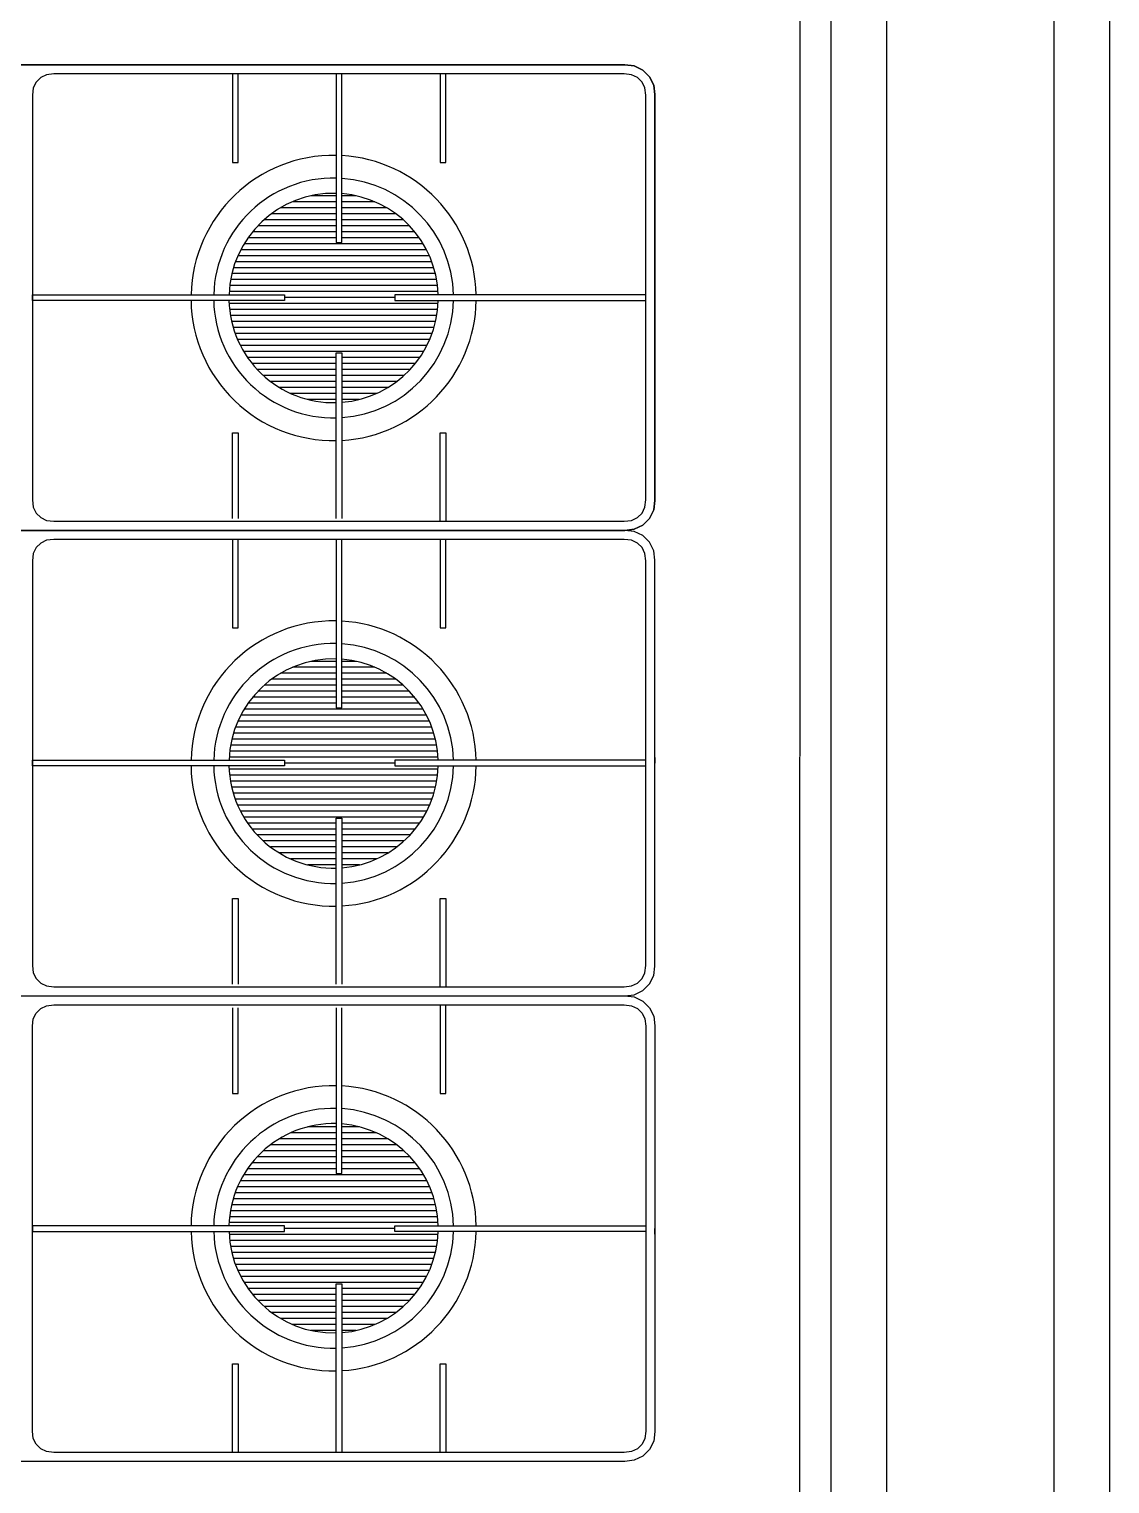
# Model space of a CAD drawing. Header units: millimetres. Extents: x 919107448 to 1838457809, y 576475876 to 1049404419.
# Drawn here: x 919228232.3 to 919228290.4, y 576496786.8 to 576496865 of the extents above; entities that cross this region are included whole.
import ezdxf

# ---------------------------------------------------------------- set-up
doc = ezdxf.new("R2010")
doc.units = ezdxf.units.MM
doc.layers.add('Arquitetura', color=253, linetype='Continuous')

# ---------------------------------------------------------------- blocks, each defined once
blk = doc.blocks.new('forno')
at = {"layer": 'Arquitetura'}
for p, q in [((919229653.8887, 576496828.57336, -0.029), (919229653.8887, 576496829.11256, -0.029)), ((919229654.13552, 576496829.11256, -0.029), (919229654.13552, 576496828.57336, -0.029)), ((919229654.13552, 576496829.11256, -0.029), (919229654.13552, 576496828.57336, -0.029)), ((919229654.13552, 576496829.11256, -0.029), (919229654.13552, 576496828.57336, -0.029)), ((919229654.38235, 576496828.57336, -0.029), (919229654.38235, 576496829.11256, -0.029)), ((919229654.38235, 576496828.57336, -0.029), (919229654.38235, 576496829.11256, -0.029)), ((919229654.38235, 576496829.11256, -0.029), (919229654.38235, 576496828.57336, -0.029)), ((919229654.38235, 576496828.57336, -0.029), (919229654.38235, 576496829.11256, -0.029)), ((919229654.62918, 576496829.11256, -0.029), (919229654.62918, 576496828.57336, -0.029)), ((919229654.62918, 576496828.57336, -0.029), (919229654.62918, 576496829.11256, -0.029)), ((919229653.89396, 576496828.87983, -0.029), (919229653.89545, 576496828.88292, -0.029)), ((919229653.89545, 576496828.88292, -0.029), (919229653.89786, 576496828.88537, -0.029)), ((919229653.89786, 576496828.88537, -0.029), (919229653.90093, 576496828.8869, -0.029)), ((919229653.90093, 576496828.8869, -0.029), (919229653.90481, 576496828.88741, -0.029)), ((919229653.90481, 576496828.88741, -0.029), (919229654.11941, 576496828.88741, -0.029)), ((919229653.90481, 576496828.88741, -0.029), (919229654.11941, 576496828.88741, -0.029)), ((919229654.01361, 576496828.88741), (919229654.01061, 576496828.88741)), ((919229654.01061, 576496828.88741), (919229654.01061, 576496828.75378)), ((919229654.01361, 576496828.75378), (919229654.01361, 576496828.88741)), ((919229654.11941, 576496828.88741, -0.029), (919229654.12329, 576496828.8869, -0.029)), ((919229654.12329, 576496828.8869, -0.029), (919229654.12636, 576496828.88537, -0.029)), ((919229654.12636, 576496828.88537, -0.029), (919229654.12877, 576496828.88292, -0.029)), ((919229654.12877, 576496828.88292, -0.029), (919229654.13026, 576496828.87983, -0.029)), ((919229654.14228, 576496828.88292, -0.029), (919229654.14079, 576496828.87983, -0.029)), ((919229654.14469, 576496828.88537, -0.029), (919229654.14228, 576496828.88292, -0.029)), ((919229654.14776, 576496828.8869, -0.029), (919229654.14469, 576496828.88537, -0.029)), ((919229654.15164, 576496828.88741, -0.029), (919229654.14776, 576496828.8869, -0.029)), ((919229654.36624, 576496828.88741, -0.029), (919229654.15164, 576496828.88741, -0.029)), ((919229654.36624, 576496828.88741, -0.029), (919229654.15164, 576496828.88741, -0.029)), ((919229654.25744, 576496828.75378), (919229654.25744, 576496828.88741)), ((919229654.25744, 576496828.88741), (919229654.26044, 576496828.88741)), ((919229654.26044, 576496828.88741), (919229654.26044, 576496828.75378)), ((919229654.37012, 576496828.8869, -0.029), (919229654.36624, 576496828.88741, -0.029)), ((919229654.37319, 576496828.88537, -0.029), (919229654.37012, 576496828.8869, -0.029)), ((919229654.3756, 576496828.88292, -0.029), (919229654.37319, 576496828.88537, -0.029)), ((919229654.37709, 576496828.87983, -0.029), (919229654.3756, 576496828.88292, -0.029)), ((919229654.38911, 576496828.88292, -0.029), (919229654.38762, 576496828.87983, -0.029)), ((919229654.39152, 576496828.88537, -0.029), (919229654.38911, 576496828.88292, -0.029)), ((919229654.39459, 576496828.8869, -0.029), (919229654.39152, 576496828.88537, -0.029)), ((919229654.39847, 576496828.88741, -0.029), (919229654.39459, 576496828.8869, -0.029)), ((919229654.61307, 576496828.88741, -0.029), (919229654.39847, 576496828.88741, -0.029)), ((919229654.61307, 576496828.88741, -0.029), (919229654.39847, 576496828.88741, -0.029)), ((919229654.50427, 576496828.75378), (919229654.50427, 576496828.88741)), ((919229654.50427, 576496828.88741), (919229654.50727, 576496828.88741)), ((919229654.50727, 576496828.88741), (919229654.50727, 576496828.75378)), ((919229654.61695, 576496828.8869, -0.029), (919229654.61307, 576496828.88741, -0.029)), ((919229654.62002, 576496828.88537, -0.029), (919229654.61695, 576496828.8869, -0.029)), ((919229654.62243, 576496828.88292, -0.029), (919229654.62002, 576496828.88537, -0.029)), ((919229654.62392, 576496828.87983, -0.029), (919229654.62243, 576496828.88292, -0.029)), ((919229653.8935, 576496828.87593, -0.029), (919229653.89396, 576496828.87983, -0.029)), ((919229653.8935, 576496828.57364, -0.029), (919229653.8935, 576496828.87593, -0.029)), ((919229653.8935, 576496828.57364, -0.029), (919229653.8935, 576496828.87593, -0.029)), ((919229654.13026, 576496828.87983, -0.029), (919229654.13073, 576496828.87593, -0.029)), ((919229654.13073, 576496828.87593, -0.029), (919229654.13073, 576496828.57364, -0.029)), ((919229654.13073, 576496828.87593, -0.029), (919229654.13073, 576496828.57364, -0.029)), ((919229654.14079, 576496828.87983, -0.029), (919229654.14033, 576496828.87593, -0.029)), ((919229654.14033, 576496828.87593, -0.029), (919229654.14033, 576496828.57364, -0.029)), ((919229654.14033, 576496828.87593, -0.029), (919229654.14033, 576496828.57364, -0.029)), ((919229654.37755, 576496828.87593, -0.029), (919229654.37709, 576496828.87983, -0.029)), ((919229654.37755, 576496828.57364, -0.029), (919229654.37755, 576496828.87593, -0.029)), ((919229654.37755, 576496828.57364, -0.029), (919229654.37755, 576496828.87593, -0.029)), ((919229654.38762, 576496828.87983, -0.029), (919229654.38715, 576496828.87593, -0.029)), ((919229654.38715, 576496828.87593, -0.029), (919229654.38715, 576496828.57364, -0.029)), ((919229654.38715, 576496828.87593, -0.029), (919229654.38715, 576496828.57364, -0.029)), ((919229654.62438, 576496828.87593, -0.029), (919229654.62392, 576496828.87983, -0.029)), ((919229654.62438, 576496828.57364, -0.029), (919229654.62438, 576496828.87593, -0.029)), ((919229654.62438, 576496828.57364, -0.029), (919229654.62438, 576496828.87593, -0.029)), ((919229653.8935, 576496828.78128, -0.029), (919229653.94039, 576496828.78128, -0.029)), ((919229653.94039, 576496828.77828, -0.029), (919229653.8935, 576496828.77828, -0.029)), ((919229653.94039, 576496828.78128, -0.029), (919229653.94039, 576496828.77828, -0.029)), ((919229654.12923, 576496828.78128, -0.029), (919229654.08381, 576496828.78128, -0.029)), ((919229654.08381, 576496828.78128, -0.029), (919229654.08381, 576496828.77828, -0.029)), ((919229654.08381, 576496828.77828, -0.029), (919229654.12923, 576496828.77828, -0.029)), ((919229654.14183, 576496828.78128, -0.029), (919229654.18724, 576496828.78128, -0.029)), ((919229654.18724, 576496828.77828, -0.029), (919229654.14183, 576496828.77828, -0.029)), ((919229654.18724, 576496828.78128, -0.029), (919229654.18724, 576496828.77828, -0.029)), ((919229654.37755, 576496828.78128, -0.029), (919229654.33066, 576496828.78128, -0.029)), ((919229654.33066, 576496828.78128, -0.029), (919229654.33066, 576496828.77828, -0.029)), ((919229654.33066, 576496828.77828, -0.029), (919229654.37755, 576496828.77828, -0.029)), ((919229654.38865, 576496828.78128, -0.029), (919229654.43407, 576496828.78128, -0.029)), ((919229654.43407, 576496828.77828, -0.029), (919229654.38865, 576496828.77828, -0.029)), ((919229654.43407, 576496828.78128, -0.029), (919229654.43407, 576496828.77828, -0.029)), ((919229654.62438, 576496828.78128, -0.029), (919229654.57749, 576496828.78128, -0.029)), ((919229654.57749, 576496828.78128, -0.029), (919229654.57749, 576496828.77828, -0.029)), ((919229654.57749, 576496828.77828, -0.029), (919229654.62438, 576496828.77828, -0.029)), ((919229654.01061, 576496828.75378), (919229654.01361, 576496828.75378)), ((919229654.26044, 576496828.75378), (919229654.25744, 576496828.75378)), ((919229654.50727, 576496828.75378), (919229654.50427, 576496828.75378)), ((919229653.8935, 576496828.72628, -0.029), (919229653.98287, 576496828.72628, -0.029)), ((919229653.98287, 576496828.72328, -0.029), (919229653.8935, 576496828.72328, -0.029)), ((919229653.98287, 576496828.72628, -0.029), (919229653.98287, 576496828.72328, -0.029)), ((919229654.12923, 576496828.72628, -0.029), (919229654.04135, 576496828.72628, -0.029)), ((919229654.04135, 576496828.72628, -0.029), (919229654.04135, 576496828.72328, -0.029)), ((919229654.04135, 576496828.72328, -0.029), (919229654.12923, 576496828.72328, -0.029)), ((919229654.14183, 576496828.72628, -0.029), (919229654.2297, 576496828.72628, -0.029)), ((919229654.2297, 576496828.72328, -0.029), (919229654.14183, 576496828.72328, -0.029)), ((919229654.2297, 576496828.72628, -0.029), (919229654.2297, 576496828.72328, -0.029)), ((919229654.37755, 576496828.72628, -0.029), (919229654.28818, 576496828.72628, -0.029)), ((919229654.28818, 576496828.72628, -0.029), (919229654.28818, 576496828.72328, -0.029)), ((919229654.28818, 576496828.72328, -0.029), (919229654.37755, 576496828.72328, -0.029)), ((919229654.38865, 576496828.72628, -0.029), (919229654.47653, 576496828.72628, -0.029)), ((919229654.47653, 576496828.72328, -0.029), (919229654.38865, 576496828.72328, -0.029)), ((919229654.47653, 576496828.72628, -0.029), (919229654.47653, 576496828.72328, -0.029)), ((919229654.62438, 576496828.72628, -0.029), (919229654.53501, 576496828.72628, -0.029)), ((919229654.53501, 576496828.72628, -0.029), (919229654.53501, 576496828.72328, -0.029)), ((919229654.53501, 576496828.72328, -0.029), (919229654.62438, 576496828.72328, -0.029)), ((919229654.01061, 576496828.56216, -0.022), (919229654.01061, 576496828.69529, -0.022)), ((919229654.01061, 576496828.69529, -0.022), (919229654.01361, 576496828.69529, -0.022)), ((919229654.01361, 576496828.69529, -0.022), (919229654.01361, 576496828.56216, -0.022)), ((919229654.26044, 576496828.69529, -0.022), (919229654.25744, 576496828.69529, -0.022)), ((919229654.25744, 576496828.69529, -0.022), (919229654.25744, 576496828.56216, -0.022)), ((919229654.26044, 576496828.56216, -0.022), (919229654.26044, 576496828.69529, -0.022)), ((919229654.50727, 576496828.69529, -0.022), (919229654.50427, 576496828.69529, -0.022)), ((919229654.50427, 576496828.69529, -0.022), (919229654.50427, 576496828.56216, -0.022)), ((919229654.50727, 576496828.56216, -0.022), (919229654.50727, 576496828.69529, -0.022)), ((919229653.8935, 576496828.67128, -0.029), (919229653.94039, 576496828.67128, -0.029)), ((919229653.94039, 576496828.66828, -0.029), (919229653.8935, 576496828.66828, -0.029)), ((919229653.94039, 576496828.67128, -0.029), (919229653.94039, 576496828.66828, -0.029)), ((919229654.13073, 576496828.67128, -0.029), (919229654.08381, 576496828.67128, -0.029)), ((919229654.08381, 576496828.67128, -0.029), (919229654.08381, 576496828.66828, -0.029)), ((919229654.08381, 576496828.66828, -0.029), (919229654.13073, 576496828.66828, -0.029)), ((919229654.14033, 576496828.67128, -0.029), (919229654.18724, 576496828.67128, -0.029)), ((919229654.18724, 576496828.66828, -0.029), (919229654.14033, 576496828.66828, -0.029)), ((919229654.18724, 576496828.67128, -0.029), (919229654.18724, 576496828.66828, -0.029)), ((919229654.37755, 576496828.67128, -0.029), (919229654.33066, 576496828.67128, -0.029)), ((919229654.33066, 576496828.67128, -0.029), (919229654.33066, 576496828.66828, -0.029)), ((919229654.33066, 576496828.66828, -0.029), (919229654.37755, 576496828.66828, -0.029)), ((919229654.38715, 576496828.67128, -0.029), (919229654.43407, 576496828.67128, -0.029)), ((919229654.43407, 576496828.66828, -0.029), (919229654.38715, 576496828.66828, -0.029)), ((919229654.43407, 576496828.67128, -0.029), (919229654.43407, 576496828.66828, -0.029)), ((919229654.62438, 576496828.67128, -0.029), (919229654.57749, 576496828.67128, -0.029)), ((919229654.57749, 576496828.67128, -0.029), (919229654.57749, 576496828.66828, -0.029)), ((919229654.57749, 576496828.66828, -0.029), (919229654.62438, 576496828.66828, -0.029)), ((919229653.88929, 576496828.56837, -0.029), (919229653.8887, 576496828.57336, -0.029)), ((919229653.89148, 576496828.56384, -0.029), (919229653.88929, 576496828.56837, -0.029)), ((919229653.89396, 576496828.56973, -0.029), (919229653.8935, 576496828.57364, -0.029)), ((919229653.89396, 576496828.56973, -0.029), (919229653.8935, 576496828.57364, -0.029)), ((919229653.89545, 576496828.56664, -0.029), (919229653.89396, 576496828.56973, -0.029)), ((919229653.89545, 576496828.56664, -0.029), (919229653.89396, 576496828.56973, -0.029)), ((919229653.89786, 576496828.5642, -0.029), (919229653.89545, 576496828.56664, -0.029)), ((919229653.89786, 576496828.5642, -0.029), (919229653.89545, 576496828.56664, -0.029)), ((919229654.12877, 576496828.56664, -0.029), (919229654.12636, 576496828.5642, -0.029)), ((919229654.12877, 576496828.56664, -0.029), (919229654.12636, 576496828.5642, -0.029)), ((919229654.13026, 576496828.56973, -0.029), (919229654.12877, 576496828.56664, -0.029)), ((919229654.13026, 576496828.56973, -0.029), (919229654.12877, 576496828.56664, -0.029)), ((919229654.13073, 576496828.57364, -0.029), (919229654.13026, 576496828.56973, -0.029)), ((919229654.13073, 576496828.57364, -0.029), (919229654.13026, 576496828.56973, -0.029)), ((919229654.13494, 576496828.56837, -0.029), (919229654.13275, 576496828.56384, -0.029)), ((919229654.13552, 576496828.57336, -0.029), (919229654.13494, 576496828.56837, -0.029)), ((919229654.13552, 576496828.57336, -0.029), (919229654.13612, 576496828.56837, -0.029)), ((919229654.13552, 576496828.57336, -0.029), (919229654.13612, 576496828.56837, -0.029)), ((919229654.13612, 576496828.56837, -0.029), (919229654.13831, 576496828.56384, -0.029)), ((919229654.13612, 576496828.56837, -0.029), (919229654.13831, 576496828.56384, -0.029)), ((919229654.14033, 576496828.57364, -0.029), (919229654.14079, 576496828.56973, -0.029)), ((919229654.14033, 576496828.57364, -0.029), (919229654.14079, 576496828.56973, -0.029)), ((919229654.14079, 576496828.56973, -0.029), (919229654.14228, 576496828.56664, -0.029)), ((919229654.14079, 576496828.56973, -0.029), (919229654.14228, 576496828.56664, -0.029)), ((919229654.14228, 576496828.56664, -0.029), (919229654.14469, 576496828.5642, -0.029)), ((919229654.14228, 576496828.56664, -0.029), (919229654.14469, 576496828.5642, -0.029)), ((919229654.37319, 576496828.5642, -0.029), (919229654.3756, 576496828.56664, -0.029)), ((919229654.37319, 576496828.5642, -0.029), (919229654.3756, 576496828.56664, -0.029)), ((919229654.3756, 576496828.56664, -0.029), (919229654.37709, 576496828.56973, -0.029)), ((919229654.3756, 576496828.56664, -0.029), (919229654.37709, 576496828.56973, -0.029)), ((919229654.37709, 576496828.56973, -0.029), (919229654.37755, 576496828.57364, -0.029)), ((919229654.37709, 576496828.56973, -0.029), (919229654.37755, 576496828.57364, -0.029)), ((919229654.37957, 576496828.56384, -0.029), (919229654.38176, 576496828.56837, -0.029)), ((919229654.37957, 576496828.56384, -0.029), (919229654.38176, 576496828.56837, -0.029)), ((919229654.38176, 576496828.56837, -0.029), (919229654.38235, 576496828.57336, -0.029)), ((919229654.38176, 576496828.56837, -0.029), (919229654.38235, 576496828.57336, -0.029)), ((919229654.38294, 576496828.56837, -0.029), (919229654.38235, 576496828.57336, -0.029)), ((919229654.38235, 576496828.57336, -0.029), (919229654.38294, 576496828.56837, -0.029)), ((919229654.38513, 576496828.56384, -0.029), (919229654.38294, 576496828.56837, -0.029)), ((919229654.38294, 576496828.56837, -0.029), (919229654.38513, 576496828.56384, -0.029)), ((919229654.38715, 576496828.57364, -0.029), (919229654.38762, 576496828.56973, -0.029)), ((919229654.38715, 576496828.57364, -0.029), (919229654.38762, 576496828.56973, -0.029)), ((919229654.38762, 576496828.56973, -0.029), (919229654.38911, 576496828.56664, -0.029)), ((919229654.38762, 576496828.56973, -0.029), (919229654.38911, 576496828.56664, -0.029)), ((919229654.38911, 576496828.56664, -0.029), (919229654.39152, 576496828.5642, -0.029)), ((919229654.38911, 576496828.56664, -0.029), (919229654.39152, 576496828.5642, -0.029)), ((919229654.62002, 576496828.5642, -0.029), (919229654.62243, 576496828.56664, -0.029)), ((919229654.62002, 576496828.5642, -0.029), (919229654.62243, 576496828.56664, -0.029)), ((919229654.62243, 576496828.56664, -0.029), (919229654.62392, 576496828.56973, -0.029)), ((919229654.62243, 576496828.56664, -0.029), (919229654.62392, 576496828.56973, -0.029)), ((919229654.62392, 576496828.56973, -0.029), (919229654.62438, 576496828.57364, -0.029)), ((919229654.62392, 576496828.56973, -0.029), (919229654.62438, 576496828.57364, -0.029)), ((919229654.62859, 576496828.56837, -0.029), (919229654.6264, 576496828.56384, -0.029)), ((919229654.6264, 576496828.56384, -0.029), (919229654.62859, 576496828.56837, -0.029)), ((919229654.62918, 576496828.57336, -0.029), (919229654.62859, 576496828.56837, -0.029)), ((919229654.62859, 576496828.56837, -0.029), (919229654.62918, 576496828.57336, -0.029)), ((919229653.89501, 576496828.56026, -0.029), (919229653.89148, 576496828.56384, -0.029)), ((919229653.89951, 576496828.55802, -0.029), (919229653.89501, 576496828.56026, -0.029)), ((919229653.90093, 576496828.56267, -0.029), (919229653.89786, 576496828.5642, -0.029)), ((919229653.90093, 576496828.56267, -0.029), (919229653.89786, 576496828.5642, -0.029)), ((919229653.90481, 576496828.56216, -0.029), (919229653.90093, 576496828.56267, -0.029)), ((919229653.90481, 576496828.56216, -0.029), (919229653.90093, 576496828.56267, -0.029)), ((919229654.01041, 576496828.56216, -0.029), (919229653.90481, 576496828.56216, -0.029)), ((919229654.01041, 576496828.56216, -0.029), (919229653.90481, 576496828.56216, -0.029)), ((919229654.11941, 576496828.56216, -0.029), (919229654.01041, 576496828.56216, -0.029)), ((919229654.11941, 576496828.56216, -0.029), (919229654.01041, 576496828.56216, -0.029)), ((919229654.12329, 576496828.56267, -0.029), (919229654.11941, 576496828.56216, -0.029)), ((919229654.12329, 576496828.56267, -0.029), (919229654.11941, 576496828.56216, -0.029)), ((919229654.12636, 576496828.5642, -0.029), (919229654.12329, 576496828.56267, -0.029)), ((919229654.12636, 576496828.5642, -0.029), (919229654.12329, 576496828.56267, -0.029)), ((919229654.12922, 576496828.56026, -0.029), (919229654.12472, 576496828.55802, -0.029)), ((919229654.13275, 576496828.56384, -0.029), (919229654.12922, 576496828.56026, -0.029)), ((919229654.13831, 576496828.56384, -0.029), (919229654.14184, 576496828.56026, -0.029)), ((919229654.13831, 576496828.56384, -0.029), (919229654.14184, 576496828.56026, -0.029)), ((919229654.14184, 576496828.56026, -0.029), (919229654.14634, 576496828.55802, -0.029)), ((919229654.14184, 576496828.56026, -0.029), (919229654.14634, 576496828.55802, -0.029)), ((919229654.14469, 576496828.5642, -0.029), (919229654.14776, 576496828.56267, -0.029)), ((919229654.14469, 576496828.5642, -0.029), (919229654.14776, 576496828.56267, -0.029)), ((919229654.14776, 576496828.56267, -0.029), (919229654.15164, 576496828.56216, -0.029)), ((919229654.14776, 576496828.56267, -0.029), (919229654.15164, 576496828.56216, -0.029)), ((919229654.15164, 576496828.56216, -0.029), (919229654.26064, 576496828.56216, -0.029)), ((919229654.15164, 576496828.56216, -0.029), (919229654.26064, 576496828.56216, -0.029)), ((919229654.26064, 576496828.56216, -0.029), (919229654.36624, 576496828.56216, -0.029)), ((919229654.26064, 576496828.56216, -0.029), (919229654.36624, 576496828.56216, -0.029)), ((919229654.36624, 576496828.56216, -0.029), (919229654.37012, 576496828.56267, -0.029)), ((919229654.36624, 576496828.56216, -0.029), (919229654.37012, 576496828.56267, -0.029)), ((919229654.37012, 576496828.56267, -0.029), (919229654.37319, 576496828.5642, -0.029)), ((919229654.37012, 576496828.56267, -0.029), (919229654.37319, 576496828.5642, -0.029)), ((919229654.37154, 576496828.55802, -0.029), (919229654.37604, 576496828.56026, -0.029)), ((919229654.37154, 576496828.55802, -0.029), (919229654.37604, 576496828.56026, -0.029)), ((919229654.37604, 576496828.56026, -0.029), (919229654.37957, 576496828.56384, -0.029)), ((919229654.37604, 576496828.56026, -0.029), (919229654.37957, 576496828.56384, -0.029)), ((919229654.38866, 576496828.56026, -0.029), (919229654.38513, 576496828.56384, -0.029)), ((919229654.38513, 576496828.56384, -0.029), (919229654.38866, 576496828.56026, -0.029)), ((919229654.39316, 576496828.55802, -0.029), (919229654.38866, 576496828.56026, -0.029)), ((919229654.38866, 576496828.56026, -0.029), (919229654.39316, 576496828.55802, -0.029)), ((919229654.39152, 576496828.5642, -0.029), (919229654.39459, 576496828.56267, -0.029)), ((919229654.39152, 576496828.5642, -0.029), (919229654.39459, 576496828.56267, -0.029)), ((919229654.39459, 576496828.56267, -0.029), (919229654.39847, 576496828.56216, -0.029)), ((919229654.39459, 576496828.56267, -0.029), (919229654.39847, 576496828.56216, -0.029)), ((919229654.39847, 576496828.56216, -0.029), (919229654.50747, 576496828.56216, -0.029)), ((919229654.39847, 576496828.56216, -0.029), (919229654.50747, 576496828.56216, -0.029)), ((919229654.50747, 576496828.56216, -0.029), (919229654.61307, 576496828.56216, -0.029)), ((919229654.50747, 576496828.56216, -0.029), (919229654.61307, 576496828.56216, -0.029)), ((919229654.61307, 576496828.56216, -0.029), (919229654.61695, 576496828.56267, -0.029)), ((919229654.61307, 576496828.56216, -0.029), (919229654.61695, 576496828.56267, -0.029)), ((919229654.61695, 576496828.56267, -0.029), (919229654.62002, 576496828.5642, -0.029)), ((919229654.61695, 576496828.56267, -0.029), (919229654.62002, 576496828.5642, -0.029)), ((919229654.62287, 576496828.56026, -0.029), (919229654.61837, 576496828.55802, -0.029)), ((919229654.61837, 576496828.55802, -0.029), (919229654.62287, 576496828.56026, -0.029)), ((919229654.6264, 576496828.56384, -0.029), (919229654.62287, 576496828.56026, -0.029)), ((919229654.62287, 576496828.56026, -0.029), (919229654.6264, 576496828.56384, -0.029)), ((919229653.9045, 576496828.55736, -0.029), (919229653.89951, 576496828.55802, -0.029)), ((919229654.01041, 576496828.55736, -0.029), (919229653.9045, 576496828.55736, -0.029)), ((919229654.00911, 576496828.55736, -0.022), (919229654.01211, 576496828.55736, -0.022)), ((919229654.11972, 576496828.55736, -0.029), (919229654.01041, 576496828.55736, -0.029)), ((919229654.12472, 576496828.55802, -0.029), (919229654.11972, 576496828.55736, -0.029)), ((919229654.14634, 576496828.55802, -0.029), (919229654.15132, 576496828.55736, -0.029)), ((919229654.14634, 576496828.55802, -0.029), (919229654.15132, 576496828.55736, -0.029)), ((919229654.15132, 576496828.55736, -0.029), (919229654.26064, 576496828.55736, -0.029)), ((919229654.15132, 576496828.55736, -0.029), (919229654.26064, 576496828.55736, -0.029)), ((919229654.26194, 576496828.55736, -0.022), (919229654.25894, 576496828.55736, -0.022)), ((919229654.26194, 576496828.55736, -0.022), (919229654.25894, 576496828.55736, -0.022)), ((919229654.26064, 576496828.55736, -0.029), (919229654.36655, 576496828.55736, -0.029)), ((919229654.26064, 576496828.55736, -0.029), (919229654.36655, 576496828.55736, -0.029)), ((919229654.36655, 576496828.55736, -0.029), (919229654.37154, 576496828.55802, -0.029)), ((919229654.36655, 576496828.55736, -0.029), (919229654.37154, 576496828.55802, -0.029)), ((919229654.39815, 576496828.55736, -0.029), (919229654.39316, 576496828.55802, -0.029)), ((919229654.39316, 576496828.55802, -0.029), (919229654.39815, 576496828.55736, -0.029)), ((919229654.50407, 576496828.55736, -0.029), (919229654.39815, 576496828.55736, -0.029)), ((919229654.39815, 576496828.55736, -0.029), (919229654.50747, 576496828.55736, -0.029)), ((919229654.50277, 576496828.55736, -0.022), (919229654.50577, 576496828.55736, -0.022)), ((919229654.61338, 576496828.55736, -0.029), (919229654.50407, 576496828.55736, -0.029)), ((919229654.50877, 576496828.55736, -0.022), (919229654.50577, 576496828.55736, -0.022)), ((919229654.50747, 576496828.55736, -0.029), (919229654.61338, 576496828.55736, -0.029)), ((919229654.61837, 576496828.55802, -0.029), (919229654.61338, 576496828.55736, -0.029)), ((919229654.61338, 576496828.55736, -0.029), (919229654.61837, 576496828.55802, -0.029)), ((919229655.05258, 576496828.4805), (919229652.6862, 576496828.48103))]:
    blk.add_line(p, q, dxfattribs=at)
at = {"layer": 'Arquitetura', "linetype": 'Continuous'}
for p, q in [((919229654.00576, 576496828.67259, -0.051), (919229654.00576, 576496828.7828, -0.051)), ((919229654.00894, 576496828.6723, -0.051), (919229654.00894, 576496828.78308, -0.051)), ((919229654.01529, 576496828.67228, -0.051), (919229654.01529, 576496828.78311, -0.051)), ((919229654.01846, 576496828.67254, -0.051), (919229654.01846, 576496828.78285, -0.051)), ((919229654.25259, 576496828.67254, -0.051), (919229654.25259, 576496828.78285, -0.051)), ((919229654.25576, 576496828.67228, -0.051), (919229654.25576, 576496828.78311, -0.051)), ((919229654.26212, 576496828.6723, -0.051), (919229654.26212, 576496828.78308, -0.051)), ((919229654.26529, 576496828.67259, -0.051), (919229654.26529, 576496828.7828, -0.051)), ((919229654.49942, 576496828.67254, -0.051), (919229654.49942, 576496828.78285, -0.051)), ((919229654.50259, 576496828.67228, -0.051), (919229654.50259, 576496828.78311, -0.051)), ((919229654.50894, 576496828.6723, -0.051), (919229654.50894, 576496828.78308, -0.051)), ((919229654.51212, 576496828.67259, -0.051), (919229654.51212, 576496828.7828, -0.051)), ((919229653.98354, 576496828.68024, -0.051), (919229653.98354, 576496828.77514, -0.051)), ((919229653.98671, 576496828.67846, -0.051), (919229653.98671, 576496828.77693, -0.051)), ((919229653.98989, 576496828.67693, -0.051), (919229653.98989, 576496828.77845, -0.051)), ((919229653.99306, 576496828.67565, -0.051), (919229653.99306, 576496828.77974, -0.051)), ((919229653.99624, 576496828.67458, -0.051), (919229653.99624, 576496828.78081, -0.051)), ((919229653.99941, 576496828.67372, -0.051), (919229653.99941, 576496828.78167, -0.051)), ((919229654.00259, 576496828.67306, -0.051), (919229654.00259, 576496828.78233, -0.051)), ((919229654.02164, 576496828.67299, -0.051), (919229654.02164, 576496828.7824, -0.051)), ((919229654.02481, 576496828.67363, -0.051), (919229654.02481, 576496828.78176, -0.051)), ((919229654.02799, 576496828.67446, -0.051), (919229654.02799, 576496828.78093, -0.051)), ((919229654.03116, 576496828.6755, -0.051), (919229654.03116, 576496828.77989, -0.051)), ((919229654.03434, 576496828.67676, -0.051), (919229654.03434, 576496828.77863, -0.051)), ((919229654.03751, 576496828.67825, -0.051), (919229654.03751, 576496828.77714, -0.051)), ((919229654.04069, 576496828.68, -0.051), (919229654.04069, 576496828.77538, -0.051)), ((919229654.23037, 576496828.68, -0.051), (919229654.23037, 576496828.77538, -0.051)), ((919229654.23354, 576496828.67825, -0.051), (919229654.23354, 576496828.77714, -0.051)), ((919229654.23671, 576496828.67676, -0.051), (919229654.23671, 576496828.77863, -0.051)), ((919229654.23989, 576496828.6755, -0.051), (919229654.23989, 576496828.77989, -0.051)), ((919229654.24306, 576496828.67446, -0.051), (919229654.24306, 576496828.78093, -0.051)), ((919229654.24624, 576496828.67363, -0.051), (919229654.24624, 576496828.78176, -0.051)), ((919229654.24942, 576496828.67299, -0.051), (919229654.24942, 576496828.7824, -0.051)), ((919229654.26847, 576496828.67306, -0.051), (919229654.26847, 576496828.78233, -0.051)), ((919229654.27164, 576496828.67372, -0.051), (919229654.27164, 576496828.78167, -0.051)), ((919229654.27481, 576496828.67458, -0.051), (919229654.27481, 576496828.78081, -0.051)), ((919229654.27799, 576496828.67565, -0.051), (919229654.27799, 576496828.77974, -0.051)), ((919229654.28117, 576496828.67693, -0.051), (919229654.28117, 576496828.77845, -0.051)), ((919229654.28434, 576496828.67846, -0.051), (919229654.28434, 576496828.77693, -0.051)), ((919229654.28752, 576496828.68024, -0.051), (919229654.28752, 576496828.77514, -0.051)), ((919229654.47719, 576496828.68, -0.051), (919229654.47719, 576496828.77538, -0.051)), ((919229654.48037, 576496828.67825, -0.051), (919229654.48037, 576496828.77714, -0.051)), ((919229654.48354, 576496828.67676, -0.051), (919229654.48354, 576496828.77863, -0.051)), ((919229654.48672, 576496828.6755, -0.051), (919229654.48672, 576496828.77989, -0.051)), ((919229654.48989, 576496828.67446, -0.051), (919229654.48989, 576496828.78093, -0.051)), ((919229654.49307, 576496828.67363, -0.051), (919229654.49307, 576496828.78176, -0.051)), ((919229654.49624, 576496828.67299, -0.051), (919229654.49624, 576496828.7824, -0.051)), ((919229654.51529, 576496828.67306, -0.051), (919229654.51529, 576496828.78233, -0.051)), ((919229654.51847, 576496828.67372, -0.051), (919229654.51847, 576496828.78167, -0.051)), ((919229654.52164, 576496828.67458, -0.051), (919229654.52164, 576496828.78081, -0.051)), ((919229654.52482, 576496828.67565, -0.051), (919229654.52482, 576496828.77974, -0.051)), ((919229654.52799, 576496828.67693, -0.051), (919229654.52799, 576496828.77845, -0.051)), ((919229654.53117, 576496828.67846, -0.051), (919229654.53117, 576496828.77693, -0.051)), ((919229654.53434, 576496828.68024, -0.051), (919229654.53434, 576496828.77514, -0.051)), ((919229653.97401, 576496828.72628, -0.051), (919229653.97401, 576496828.76785, -0.051)), ((919229653.97719, 576496828.72628, -0.051), (919229653.97719, 576496828.77066, -0.051)), ((919229653.98036, 576496828.72628, -0.051), (919229653.98036, 576496828.77307, -0.051)), ((919229654.04386, 576496828.72628, -0.051), (919229654.04386, 576496828.77335, -0.051)), ((919229654.04704, 576496828.72628, -0.051), (919229654.04704, 576496828.77098, -0.051)), ((919229654.05021, 576496828.72628, -0.051), (919229654.05021, 576496828.76823, -0.051)), ((919229654.22084, 576496828.72628, -0.051), (919229654.22084, 576496828.76823, -0.051)), ((919229654.22401, 576496828.72628, -0.051), (919229654.22401, 576496828.77098, -0.051)), ((919229654.22719, 576496828.72628, -0.051), (919229654.22719, 576496828.77335, -0.051)), ((919229654.29069, 576496828.72628, -0.051), (919229654.29069, 576496828.77307, -0.051)), ((919229654.29386, 576496828.72628, -0.051), (919229654.29386, 576496828.77066, -0.051)), ((919229654.29704, 576496828.72628, -0.051), (919229654.29704, 576496828.76785, -0.051)), ((919229654.46767, 576496828.72628, -0.051), (919229654.46767, 576496828.76823, -0.051)), ((919229654.47084, 576496828.72628, -0.051), (919229654.47084, 576496828.77098, -0.051)), ((919229654.47402, 576496828.72628, -0.051), (919229654.47402, 576496828.77335, -0.051)), ((919229654.53752, 576496828.72628, -0.051), (919229654.53752, 576496828.77307, -0.051)), ((919229654.54069, 576496828.72628, -0.051), (919229654.54069, 576496828.77066, -0.051)), ((919229654.54387, 576496828.72628, -0.051), (919229654.54387, 576496828.76785, -0.051)), ((919229653.96766, 576496828.72628, -0.051), (919229653.96766, 576496828.76065, -0.051)), ((919229653.97084, 576496828.72628, -0.051), (919229653.97084, 576496828.76456, -0.051)), ((919229654.05339, 576496828.72628, -0.051), (919229654.05339, 576496828.76501, -0.051)), ((919229654.05656, 576496828.72628, -0.051), (919229654.05656, 576496828.76118, -0.051)), ((919229654.21449, 576496828.72628, -0.051), (919229654.21449, 576496828.76118, -0.051)), ((919229654.21766, 576496828.72628, -0.051), (919229654.21766, 576496828.76501, -0.051)), ((919229654.30022, 576496828.72628, -0.051), (919229654.30022, 576496828.76456, -0.051)), ((919229654.30339, 576496828.72628, -0.051), (919229654.30339, 576496828.76065, -0.051)), ((919229654.46132, 576496828.72628, -0.051), (919229654.46132, 576496828.76118, -0.051)), ((919229654.46449, 576496828.72628, -0.051), (919229654.46449, 576496828.76501, -0.051)), ((919229654.54704, 576496828.72628, -0.051), (919229654.54704, 576496828.76456, -0.051)), ((919229654.55022, 576496828.72628, -0.051), (919229654.55022, 576496828.76065, -0.051)), ((919229653.96449, 576496828.72628, -0.051), (919229653.96449, 576496828.75584, -0.051)), ((919229654.01211, 576496828.69529, -0.051), (919229654.01211, 576496828.75378, -0.051)), ((919229654.05974, 576496828.72628, -0.051), (919229654.05974, 576496828.75651, -0.051)), ((919229654.21132, 576496828.72628, -0.051), (919229654.21132, 576496828.75651, -0.051)), ((919229654.25894, 576496828.69529, -0.051), (919229654.25894, 576496828.75378, -0.051)), ((919229654.30657, 576496828.72628, -0.051), (919229654.30657, 576496828.75584, -0.051)), ((919229654.45814, 576496828.72628, -0.051), (919229654.45814, 576496828.75651, -0.051)), ((919229654.50577, 576496828.69529, -0.051), (919229654.50577, 576496828.75378, -0.051)), ((919229654.55339, 576496828.72628, -0.051), (919229654.55339, 576496828.75584, -0.051)), ((919229653.96131, 576496828.72628, -0.051), (919229653.96131, 576496828.74957, -0.051)), ((919229654.06291, 576496828.72628, -0.051), (919229654.06291, 576496828.75048, -0.051)), ((919229654.20814, 576496828.72628, -0.051), (919229654.20814, 576496828.75048, -0.051)), ((919229654.30974, 576496828.72628, -0.051), (919229654.30974, 576496828.74957, -0.051)), ((919229654.45497, 576496828.72628, -0.051), (919229654.45497, 576496828.75048, -0.051)), ((919229654.55657, 576496828.72628, -0.051), (919229654.55657, 576496828.74957, -0.051)), ((919229653.95814, 576496828.72628, -0.051), (919229653.95814, 576496828.73972, -0.051)), ((919229654.06609, 576496828.72628, -0.051), (919229654.06609, 576496828.7414, -0.051)), ((919229654.20496, 576496828.72628, -0.051), (919229654.20496, 576496828.7414, -0.051)), ((919229654.31291, 576496828.72628, -0.051), (919229654.31291, 576496828.73972, -0.051)), ((919229654.45179, 576496828.72628, -0.051), (919229654.45179, 576496828.7414, -0.051)), ((919229654.55974, 576496828.72628, -0.051), (919229654.55974, 576496828.73972, -0.051)), ((919229653.95814, 576496828.71567, -0.051), (919229653.95814, 576496828.72328, -0.051)), ((919229653.96131, 576496828.70582, -0.051), (919229653.96131, 576496828.72328, -0.051)), ((919229653.96449, 576496828.69955, -0.051), (919229653.96449, 576496828.72328, -0.051)), ((919229653.96766, 576496828.69474, -0.051), (919229653.96766, 576496828.72328, -0.051)), ((919229653.97084, 576496828.69082, -0.051), (919229653.97084, 576496828.72328, -0.051)), ((919229653.97401, 576496828.68754, -0.051), (919229653.97401, 576496828.72328, -0.051)), ((919229653.97719, 576496828.68473, -0.051), (919229653.97719, 576496828.72328, -0.051)), ((919229653.98036, 576496828.68232, -0.051), (919229653.98036, 576496828.72328, -0.051)), ((919229654.04386, 576496828.68204, -0.051), (919229654.04386, 576496828.72328, -0.051)), ((919229654.04704, 576496828.68441, -0.051), (919229654.04704, 576496828.72328, -0.051)), ((919229654.05021, 576496828.68716, -0.051), (919229654.05021, 576496828.72328, -0.051)), ((919229654.05339, 576496828.69038, -0.051), (919229654.05339, 576496828.72328, -0.051)), ((919229654.05656, 576496828.69421, -0.051), (919229654.05656, 576496828.72328, -0.051)), ((919229654.05974, 576496828.69888, -0.051), (919229654.05974, 576496828.72328, -0.051)), ((919229654.06291, 576496828.70491, -0.051), (919229654.06291, 576496828.72328, -0.051)), ((919229654.06609, 576496828.71399, -0.051), (919229654.06609, 576496828.72328, -0.051)), ((919229654.20496, 576496828.71399, -0.051), (919229654.20496, 576496828.72328, -0.051)), ((919229654.20814, 576496828.70491, -0.051), (919229654.20814, 576496828.72328, -0.051)), ((919229654.21132, 576496828.69888, -0.051), (919229654.21132, 576496828.72328, -0.051)), ((919229654.21449, 576496828.69421, -0.051), (919229654.21449, 576496828.72328, -0.051)), ((919229654.21766, 576496828.69038, -0.051), (919229654.21766, 576496828.72328, -0.051)), ((919229654.22084, 576496828.68716, -0.051), (919229654.22084, 576496828.72328, -0.051)), ((919229654.22401, 576496828.68441, -0.051), (919229654.22401, 576496828.72328, -0.051)), ((919229654.22719, 576496828.68204, -0.051), (919229654.22719, 576496828.72328, -0.051)), ((919229654.29069, 576496828.68232, -0.051), (919229654.29069, 576496828.72328, -0.051)), ((919229654.29386, 576496828.68473, -0.051), (919229654.29386, 576496828.72328, -0.051)), ((919229654.29704, 576496828.68754, -0.051), (919229654.29704, 576496828.72328, -0.051)), ((919229654.30022, 576496828.69082, -0.051), (919229654.30022, 576496828.72328, -0.051)), ((919229654.30339, 576496828.69474, -0.051), (919229654.30339, 576496828.72328, -0.051)), ((919229654.30657, 576496828.69955, -0.051), (919229654.30657, 576496828.72328, -0.051)), ((919229654.30974, 576496828.70582, -0.051), (919229654.30974, 576496828.72328, -0.051)), ((919229654.31291, 576496828.71567, -0.051), (919229654.31291, 576496828.72328, -0.051)), ((919229654.45179, 576496828.71399, -0.051), (919229654.45179, 576496828.72328, -0.051)), ((919229654.45497, 576496828.70491, -0.051), (919229654.45497, 576496828.72328, -0.051)), ((919229654.45814, 576496828.69888, -0.051), (919229654.45814, 576496828.72328, -0.051)), ((919229654.46132, 576496828.69421, -0.051), (919229654.46132, 576496828.72328, -0.051)), ((919229654.46449, 576496828.69038, -0.051), (919229654.46449, 576496828.72328, -0.051)), ((919229654.46767, 576496828.68716, -0.051), (919229654.46767, 576496828.72328, -0.051)), ((919229654.47084, 576496828.68441, -0.051), (919229654.47084, 576496828.72328, -0.051)), ((919229654.47402, 576496828.68204, -0.051), (919229654.47402, 576496828.72328, -0.051)), ((919229654.53752, 576496828.68232, -0.051), (919229654.53752, 576496828.72328, -0.051)), ((919229654.54069, 576496828.68473, -0.051), (919229654.54069, 576496828.72328, -0.051)), ((919229654.54387, 576496828.68754, -0.051), (919229654.54387, 576496828.72328, -0.051)), ((919229654.54704, 576496828.69082, -0.051), (919229654.54704, 576496828.72328, -0.051)), ((919229654.55022, 576496828.69474, -0.051), (919229654.55022, 576496828.72328, -0.051)), ((919229654.55339, 576496828.69955, -0.051), (919229654.55339, 576496828.72328, -0.051)), ((919229654.55657, 576496828.70582, -0.051), (919229654.55657, 576496828.72328, -0.051)), ((919229654.55974, 576496828.71567, -0.051), (919229654.55974, 576496828.72328, -0.051))]:
    blk.add_line(p, q, dxfattribs=at)
at = {"layer": 'Arquitetura'}
for centre, radius, start, end in [((919229654.01231, 576496828.72769, -0.07344), 0.07562, 91.28825, 181.06846), ((919229654.01231, 576496828.72769, -0.07344), 0.07562, 358.93154, 89.0149), ((919229654.25874, 576496828.72769, -0.07344), 0.07562, 90.9851, 181.06846), ((919229654.25874, 576496828.72769, -0.07344), 0.07562, 358.93154, 88.71175), ((919229654.50557, 576496828.72769, -0.07344), 0.07562, 90.9851, 181.06846), ((919229654.50557, 576496828.72769, -0.07344), 0.07562, 358.93154, 88.71175), ((919229654.01231, 576496828.72769, -0.05832), 0.06359, 91.53204, 181.27064), ((919229654.01231, 576496828.72769, -0.05832), 0.06359, 358.72936, 88.8285), ((919229654.25874, 576496828.72769, -0.05832), 0.06359, 91.1715, 181.27064), ((919229654.25874, 576496828.72769, -0.05832), 0.06359, 358.72936, 88.46796), ((919229654.50557, 576496828.72769, -0.05832), 0.06359, 91.1715, 181.27064), ((919229654.50557, 576496828.72769, -0.05832), 0.06359, 358.72936, 88.46796), ((919229654.01231, 576496828.72769, -0.03217), 0.05549, 91.7555, 181.45596), ((919229654.01231, 576496828.72769, -0.03217), 0.05549, 358.54404, 88.65765), ((919229654.25874, 576496828.72769, -0.03217), 0.05549, 91.34235, 181.45596), ((919229654.25874, 576496828.72769, -0.03217), 0.05549, 358.54404, 88.2445), ((919229654.50557, 576496828.72769, -0.03217), 0.05549, 91.34235, 181.45596), ((919229654.50557, 576496828.72769, -0.03217), 0.05549, 358.54404, 88.2445), ((919229654.01231, 576496828.72769, -0.07344), 0.07562, 183.34349, 268.71175), ((919229654.01231, 576496828.72769, -0.05832), 0.06359, 183.977, 268.46796), ((919229654.01231, 576496828.72769, -0.03217), 0.05549, 184.55806, 268.2445), ((919229654.01231, 576496828.72769, -0.07344), 0.07562, 270.9851, 356.65651), ((919229654.01231, 576496828.72769, -0.05832), 0.06359, 271.1715, 356.023), ((919229654.01231, 576496828.72769, -0.03217), 0.05549, 271.34235, 355.44194), ((919229654.25874, 576496828.72769, -0.07344), 0.07562, 183.34349, 269.0149), ((919229654.25874, 576496828.72769, -0.05832), 0.06359, 183.977, 268.8285), ((919229654.25874, 576496828.72769, -0.03217), 0.05549, 184.55806, 268.65765), ((919229654.25874, 576496828.72769, -0.07344), 0.07562, 271.28825, 356.65651), ((919229654.25874, 576496828.72769, -0.05832), 0.06359, 271.53204, 356.023), ((919229654.25874, 576496828.72769, -0.03217), 0.05549, 271.7555, 355.44194), ((919229654.50557, 576496828.72769, -0.07344), 0.07562, 183.34349, 269.0149), ((919229654.50557, 576496828.72769, -0.05832), 0.06359, 183.977, 268.8285), ((919229654.50557, 576496828.72769, -0.03217), 0.05549, 184.55806, 268.65765), ((919229654.50557, 576496828.72769, -0.07344), 0.07562, 271.28825, 356.65651), ((919229654.50557, 576496828.72769, -0.05832), 0.06359, 271.53204, 356.023), ((919229654.50557, 576496828.72769, -0.03217), 0.05549, 271.7555, 355.44194)]:
    blk.add_arc(centre, radius, start, end, dxfattribs=at)

msp = doc.modelspace()

# ---------------------------------------------------------------- linework, layer by layer
at = {"layer": 'Arquitetura'}
msp.add_lwpolyline([(919228216.918, 576497285.52), (919228250.418, 576497285.52), (919228250.418, 576497260.52), (919228275.418, 576497260.52), (919228275.418, 576496585.52), (919228204.418, 576496585.52), (919228204.418, 576496570.52), (919228290.418, 576496570.52), (919228290.418, 576497665.52), (919228275.418, 576497665.52), (919228265.418, 576497665.52), (919228265.418, 576497650.52), (919228275.418, 576497650.52), (919228275.418, 576497300.52), (919228216.918, 576497300.52), (919228216.918, 576497285.52)], dxfattribs=at)
msp.add_lwpolyline([(919228219.918, 576497288.52), (919228253.418, 576497288.52), (919228253.418, 576497263.52), (919228278.418, 576497263.52), (919228278.418, 576496582.52), (919228207.418, 576496582.52), (919228207.418, 576496573.52), (919228287.418, 576496573.52), (919228287.418, 576497662.52), (919228275.418, 576497662.52), (919228268.418, 576497662.52), (919228268.418, 576497653.52), (919228278.418, 576497653.52), (919228278.418, 576497297.52), (919228219.918, 576497297.52), (919228219.918, 576497288.52)], close=True, dxfattribs=at)

# ---------------------------------------------------------------- block references
at = {"layer": 'Arquitetura', "xscale": 101.3607343189144, "yscale": 101.3607343189144, "zscale": 101.3607343189144, "rotation": 90}
msp.add_blockref('forno', (59353370141.073, -92597295937.867), dxfattribs=at)

doc.saveas('drawing.dxf')
